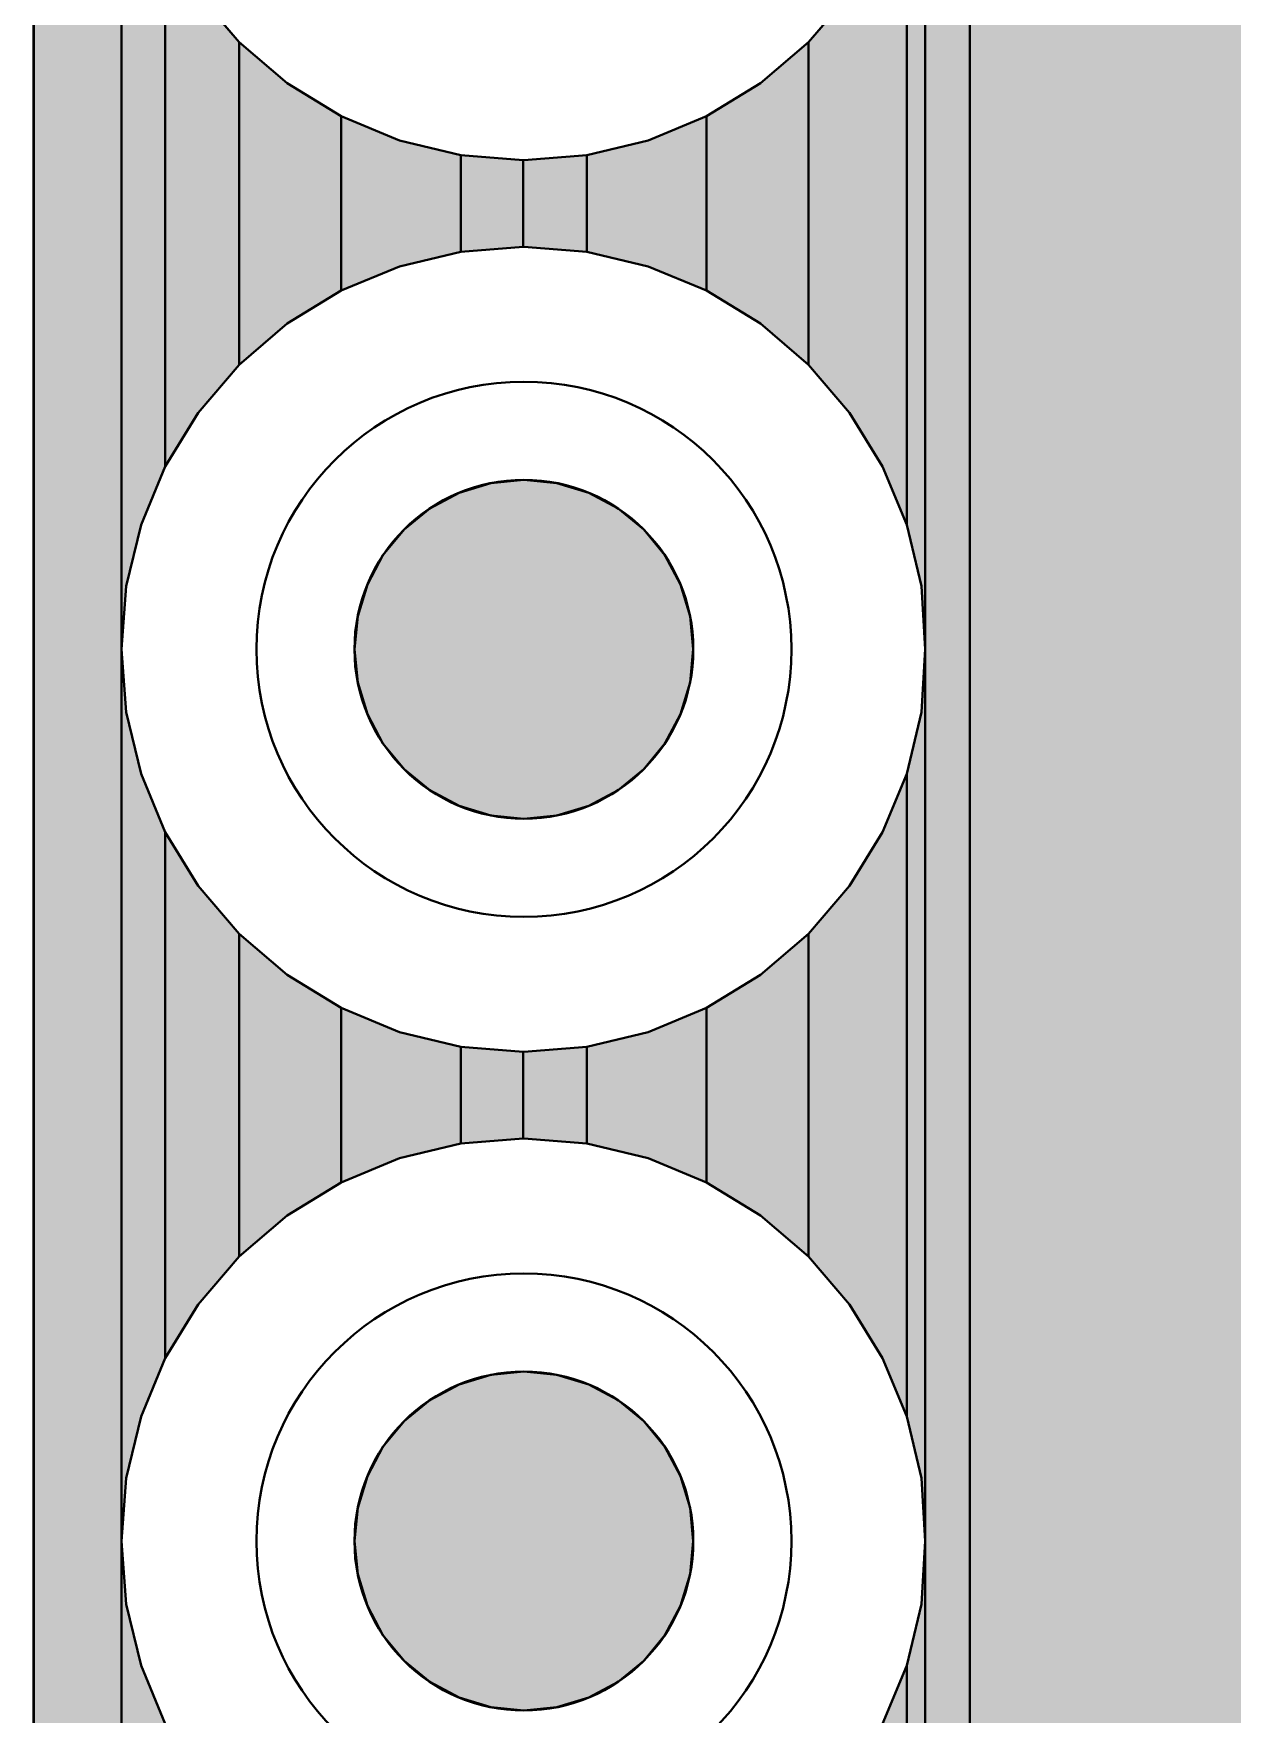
# Model space of a CAD drawing. Header units: millimetres. Extents: x 3.5 to 57, y 2.4 to 42.4.
# Drawn here: x 14.064 to 17.478, y 16.833 to 21.621 of the extents above; entities that cross this region are included whole.
import ezdxf

# ---------------------------------------------------------------- set-up
doc = ezdxf.new("R2010")
doc.units = ezdxf.units.MM
for name, color, linetype in [('bottom_copper', 7, 'Continuous'), ('bottom_silk', 7, 'Continuous'), ('drill_plated', 7, 'Continuous'), ('top_copper', 7, 'Continuous')]:
    doc.layers.add(name, color=color, linetype=linetype)

# ---------------------------------------------------------------- blocks, each defined once
blk = doc.blocks.new('Block6807')
at = {"layer": 'bottom_copper', "lineweight": 40}
for points in [[(9.5036, 0), (0.9636, 0), (0.9636, 38.9999), (9.5036, 38.9999), (9.5036, 0)], [(0.9636, 17.0753), (0.953, 17.2547), (0.911, 17.4296), (0.911, 19.261), (0.953, 19.4359), (0.9636, 19.6153), (0.9636, 17.0753)], [(0.911, 17.4296), (0.8422, 17.5958), (0.7482, 17.7492), (0.6313, 17.886), (0.6313, 18.8046), (0.7482, 18.9414), (0.8422, 19.0948), (0.911, 19.261), (0.911, 17.4296)], [(0.6313, 17.886), (0.4945, 18.0029), (0.3411, 18.0969), (0.3411, 18.5937), (0.4945, 18.6877), (0.6313, 18.8046), (0.6313, 17.886)], [(0.3411, 18.0969), (0.1749, 18.1657), (0, 18.2077), (0, 18.4829), (0.1749, 18.5249), (0.3411, 18.5937), (0.3411, 18.0969)], [(0, 18.2077), (-0.1794, 18.2218), (-0.1812, 18.2217), (-0.1812, 18.4689), (-0.1794, 18.4688), (0, 18.4829), (0, 18.2077)], [(0.9636, 14.5353), (0.953, 14.7147), (0.911, 14.8896), (0.911, 16.721), (0.953, 16.8959), (0.9636, 17.0753), (0.9636, 14.5353)], [(0.911, 14.8896), (0.8422, 15.0558), (0.7482, 15.2092), (0.6313, 15.346), (0.6313, 16.2646), (0.7482, 16.4014), (0.8422, 16.5548), (0.911, 16.721), (0.911, 14.8896)], [(0.6313, 15.346), (0.4945, 15.4629), (0.3411, 15.5569), (0.3411, 16.0537), (0.4945, 16.1477), (0.6313, 16.2646), (0.6313, 15.346)], [(0.3411, 15.5569), (0.1749, 15.6257), (0, 15.6677), (0, 15.9429), (0.1749, 15.9849), (0.3411, 16.0537), (0.3411, 15.5569)], [(0, 15.6677), (-0.1794, 15.6818), (-0.1812, 15.6817), (-0.1812, 15.9289), (-0.1794, 15.9288), (0, 15.9429), (0, 15.6677)], [(0.9636, 11.9953), (0.953, 12.1747), (0.911, 12.3496), (0.911, 14.181), (0.953, 14.3559), (0.9636, 14.5353), (0.9636, 11.9953)], [(0.911, 12.3496), (0.8422, 12.5158), (0.7482, 12.6692), (0.6313, 12.806), (0.6313, 13.7246), (0.7482, 13.8614), (0.8422, 14.0148), (0.911, 14.181), (0.911, 12.3496)]]:
    blk.add_hatch(color=7, dxfattribs=at).paths.add_polyline_path(points, flags=0)
at = {"layer": 'bottom_copper', "color": 7, "lineweight": 40}
for points in [[(9.5036, 0), (0.9636, 0), (0.9636, 38.9999), (9.5036, 38.9999), (9.5036, 0)], [(0.9636, 17.0753), (0.953, 17.2547), (0.911, 17.4296), (0.911, 19.261), (0.953, 19.4359), (0.9636, 19.6153), (0.9636, 17.0753)], [(0.911, 17.4296), (0.8422, 17.5958), (0.7482, 17.7492), (0.6313, 17.886), (0.6313, 18.8046), (0.7482, 18.9414), (0.8422, 19.0948), (0.911, 19.261), (0.911, 17.4296)], [(0.6313, 17.886), (0.4945, 18.0029), (0.3411, 18.0969), (0.3411, 18.5937), (0.4945, 18.6877), (0.6313, 18.8046), (0.6313, 17.886)], [(0.3411, 18.0969), (0.1749, 18.1657), (0, 18.2077), (0, 18.4829), (0.1749, 18.5249), (0.3411, 18.5937), (0.3411, 18.0969)], [(0, 18.2077), (-0.1794, 18.2218), (-0.1812, 18.2217), (-0.1812, 18.4689), (-0.1794, 18.4688), (0, 18.4829), (0, 18.2077)], [(0.9636, 14.5353), (0.953, 14.7147), (0.911, 14.8896), (0.911, 16.721), (0.953, 16.8959), (0.9636, 17.0753), (0.9636, 14.5353)], [(0.911, 14.8896), (0.8422, 15.0558), (0.7482, 15.2092), (0.6313, 15.346), (0.6313, 16.2646), (0.7482, 16.4014), (0.8422, 16.5548), (0.911, 16.721), (0.911, 14.8896)], [(0.6313, 15.346), (0.4945, 15.4629), (0.3411, 15.5569), (0.3411, 16.0537), (0.4945, 16.1477), (0.6313, 16.2646), (0.6313, 15.346)], [(0.3411, 15.5569), (0.1749, 15.6257), (0, 15.6677), (0, 15.9429), (0.1749, 15.9849), (0.3411, 16.0537), (0.3411, 15.5569)], [(0, 15.6677), (-0.1794, 15.6818), (-0.1812, 15.6817), (-0.1812, 15.9289), (-0.1794, 15.9288), (0, 15.9429), (0, 15.6677)], [(0.9636, 11.9953), (0.953, 12.1747), (0.911, 12.3496), (0.911, 14.181), (0.953, 14.3559), (0.9636, 14.5353), (0.9636, 11.9953)], [(0.911, 12.3496), (0.8422, 12.5158), (0.7482, 12.6692), (0.6313, 12.806), (0.6313, 13.7246), (0.7482, 13.8614), (0.8422, 14.0148), (0.911, 14.181), (0.911, 12.3496)]]:
    blk.add_lwpolyline(points, close=True, dxfattribs=at)
blk = doc.blocks.new('Block9329')
at = {"layer": 'bottom_copper', "lineweight": 40}
for points in [[(1.2141, 0), (0.9648, 0), (0.9648, 38.9999), (1.2141, 38.9999), (1.2141, 0)], [(0.9648, 0), (0.9636, 0), (0.9636, 36.618), (0.9648, 36.6333), (0.9648, 0)], [(1.339, 17.5958), (1.2702, 17.4296), (1.2282, 17.2547), (1.2141, 17.0753), (1.2141, 19.6153), (1.2282, 19.4359), (1.2702, 19.261), (1.339, 19.0948), (1.339, 17.5958)], [(1.5499, 17.886), (1.433, 17.7492), (1.339, 17.5958), (1.339, 19.0948), (1.433, 18.9414), (1.5499, 18.8046), (1.5499, 17.886)], [(1.8401, 18.0969), (1.6867, 18.0029), (1.5499, 17.886), (1.5499, 18.8046), (1.6867, 18.6877), (1.8401, 18.5937), (1.8401, 18.0969)], [(2.1812, 18.2077), (2.0063, 18.1657), (1.8401, 18.0969), (1.8401, 18.5937), (2.0063, 18.5249), (2.1812, 18.4829), (2.1812, 18.2077)], [(2.3588, 18.2217), (2.1812, 18.2077), (2.1812, 18.4829), (2.3588, 18.4689), (2.3588, 18.2217)], [(1.339, 15.0558), (1.2702, 14.8896), (1.2282, 14.7147), (1.2141, 14.5353), (1.2141, 17.0753), (1.2282, 16.8959), (1.2702, 16.721), (1.339, 16.5548), (1.339, 15.0558)], [(1.5499, 15.346), (1.433, 15.2092), (1.339, 15.0558), (1.339, 16.5548), (1.433, 16.4014), (1.5499, 16.2646), (1.5499, 15.346)], [(1.8401, 15.5569), (1.6867, 15.4629), (1.5499, 15.346), (1.5499, 16.2646), (1.6867, 16.1477), (1.8401, 16.0537), (1.8401, 15.5569)], [(2.1812, 15.6677), (2.0063, 15.6257), (1.8401, 15.5569), (1.8401, 16.0537), (2.0063, 15.9849), (2.1812, 15.9429), (2.1812, 15.6677)], [(2.3588, 15.6817), (2.1812, 15.6677), (2.1812, 15.9429), (2.3588, 15.9289), (2.3588, 15.6817)], [(1.339, 12.5158), (1.2702, 12.3496), (1.2282, 12.1747), (1.2141, 11.9953), (1.2141, 14.5353), (1.2282, 14.3559), (1.2702, 14.181), (1.339, 14.0148), (1.339, 12.5158)]]:
    blk.add_hatch(color=7, dxfattribs=at).paths.add_polyline_path(points, flags=0)
at = {"layer": 'bottom_copper', "color": 7, "lineweight": 40}
for points in [[(1.2141, 0), (0.9648, 0), (0.9648, 38.9999), (1.2141, 38.9999), (1.2141, 0)], [(0.9648, 0), (0.9636, 0), (0.9636, 36.618), (0.9648, 36.6333), (0.9648, 0)], [(1.339, 17.5958), (1.2702, 17.4296), (1.2282, 17.2547), (1.2141, 17.0753), (1.2141, 19.6153), (1.2282, 19.4359), (1.2702, 19.261), (1.339, 19.0948), (1.339, 17.5958)], [(1.5499, 17.886), (1.433, 17.7492), (1.339, 17.5958), (1.339, 19.0948), (1.433, 18.9414), (1.5499, 18.8046), (1.5499, 17.886)], [(1.8401, 18.0969), (1.6867, 18.0029), (1.5499, 17.886), (1.5499, 18.8046), (1.6867, 18.6877), (1.8401, 18.5937), (1.8401, 18.0969)], [(2.1812, 18.2077), (2.0063, 18.1657), (1.8401, 18.0969), (1.8401, 18.5937), (2.0063, 18.5249), (2.1812, 18.4829), (2.1812, 18.2077)], [(2.3588, 18.2217), (2.1812, 18.2077), (2.1812, 18.4829), (2.3588, 18.4689), (2.3588, 18.2217)], [(1.339, 15.0558), (1.2702, 14.8896), (1.2282, 14.7147), (1.2141, 14.5353), (1.2141, 17.0753), (1.2282, 16.8959), (1.2702, 16.721), (1.339, 16.5548), (1.339, 15.0558)], [(1.5499, 15.346), (1.433, 15.2092), (1.339, 15.0558), (1.339, 16.5548), (1.433, 16.4014), (1.5499, 16.2646), (1.5499, 15.346)], [(1.8401, 15.5569), (1.6867, 15.4629), (1.5499, 15.346), (1.5499, 16.2646), (1.6867, 16.1477), (1.8401, 16.0537), (1.8401, 15.5569)], [(2.1812, 15.6677), (2.0063, 15.6257), (1.8401, 15.5569), (1.8401, 16.0537), (2.0063, 15.9849), (2.1812, 15.9429), (2.1812, 15.6677)], [(2.3588, 15.6817), (2.1812, 15.6677), (2.1812, 15.9429), (2.3588, 15.9289), (2.3588, 15.6817)], [(1.339, 12.5158), (1.2702, 12.3496), (1.2282, 12.1747), (1.2141, 11.9953), (1.2141, 14.5353), (1.2282, 14.3559), (1.2702, 14.181), (1.339, 14.0148), (1.339, 12.5158)]]:
    blk.add_lwpolyline(points, close=True, dxfattribs=at)
blk = doc.blocks.new('Block28385')
at = {"layer": 'top_copper', "lineweight": 40}
for points in [[(9.5036, 0), (0.9636, 0), (0.9636, 38.9999), (9.5036, 38.9999), (9.5036, 0)], [(0.9636, 17.0753), (0.953, 17.2547), (0.911, 17.4296), (0.911, 19.261), (0.953, 19.4359), (0.9636, 19.6153), (0.9636, 17.0753)], [(0.911, 17.4296), (0.8422, 17.5958), (0.7482, 17.7492), (0.6313, 17.886), (0.6313, 18.8046), (0.7482, 18.9414), (0.8422, 19.0948), (0.911, 19.261), (0.911, 17.4296)], [(0.6313, 17.886), (0.4945, 18.0029), (0.3411, 18.0969), (0.3411, 18.5937), (0.4945, 18.6877), (0.6313, 18.8046), (0.6313, 17.886)], [(0.3411, 18.0969), (0.1749, 18.1657), (0, 18.2077), (0, 18.4829), (0.1749, 18.5249), (0.3411, 18.5937), (0.3411, 18.0969)], [(0, 18.2077), (-0.1794, 18.2218), (-0.1812, 18.2217), (-0.1812, 18.4689), (-0.1794, 18.4688), (0, 18.4829), (0, 18.2077)], [(0.9636, 14.5353), (0.953, 14.7147), (0.911, 14.8896), (0.911, 16.721), (0.953, 16.8959), (0.9636, 17.0753), (0.9636, 14.5353)], [(0.911, 14.8896), (0.8422, 15.0558), (0.7482, 15.2092), (0.6313, 15.346), (0.6313, 16.2646), (0.7482, 16.4014), (0.8422, 16.5548), (0.911, 16.721), (0.911, 14.8896)], [(0.6313, 15.346), (0.4945, 15.4629), (0.3411, 15.5569), (0.3411, 16.0537), (0.4945, 16.1477), (0.6313, 16.2646), (0.6313, 15.346)], [(0.3411, 15.5569), (0.1749, 15.6257), (0, 15.6677), (0, 15.9429), (0.1749, 15.9849), (0.3411, 16.0537), (0.3411, 15.5569)], [(0, 15.6677), (-0.1794, 15.6818), (-0.1812, 15.6817), (-0.1812, 15.9289), (-0.1794, 15.9288), (0, 15.9429), (0, 15.6677)], [(0.9636, 11.9953), (0.953, 12.1747), (0.911, 12.3496), (0.911, 14.181), (0.953, 14.3559), (0.9636, 14.5353), (0.9636, 11.9953)], [(0.911, 12.3496), (0.8422, 12.5158), (0.7482, 12.6692), (0.6313, 12.806), (0.6313, 13.7246), (0.7482, 13.8614), (0.8422, 14.0148), (0.911, 14.181), (0.911, 12.3496)]]:
    blk.add_hatch(color=7, dxfattribs=at).paths.add_polyline_path(points, flags=0)
at = {"layer": 'top_copper', "color": 7, "lineweight": 40}
for points in [[(9.5036, 0), (0.9636, 0), (0.9636, 38.9999), (9.5036, 38.9999), (9.5036, 0)], [(0.9636, 17.0753), (0.953, 17.2547), (0.911, 17.4296), (0.911, 19.261), (0.953, 19.4359), (0.9636, 19.6153), (0.9636, 17.0753)], [(0.911, 17.4296), (0.8422, 17.5958), (0.7482, 17.7492), (0.6313, 17.886), (0.6313, 18.8046), (0.7482, 18.9414), (0.8422, 19.0948), (0.911, 19.261), (0.911, 17.4296)], [(0.6313, 17.886), (0.4945, 18.0029), (0.3411, 18.0969), (0.3411, 18.5937), (0.4945, 18.6877), (0.6313, 18.8046), (0.6313, 17.886)], [(0.3411, 18.0969), (0.1749, 18.1657), (0, 18.2077), (0, 18.4829), (0.1749, 18.5249), (0.3411, 18.5937), (0.3411, 18.0969)], [(0, 18.2077), (-0.1794, 18.2218), (-0.1812, 18.2217), (-0.1812, 18.4689), (-0.1794, 18.4688), (0, 18.4829), (0, 18.2077)], [(0.9636, 14.5353), (0.953, 14.7147), (0.911, 14.8896), (0.911, 16.721), (0.953, 16.8959), (0.9636, 17.0753), (0.9636, 14.5353)], [(0.911, 14.8896), (0.8422, 15.0558), (0.7482, 15.2092), (0.6313, 15.346), (0.6313, 16.2646), (0.7482, 16.4014), (0.8422, 16.5548), (0.911, 16.721), (0.911, 14.8896)], [(0.6313, 15.346), (0.4945, 15.4629), (0.3411, 15.5569), (0.3411, 16.0537), (0.4945, 16.1477), (0.6313, 16.2646), (0.6313, 15.346)], [(0.3411, 15.5569), (0.1749, 15.6257), (0, 15.6677), (0, 15.9429), (0.1749, 15.9849), (0.3411, 16.0537), (0.3411, 15.5569)], [(0, 15.6677), (-0.1794, 15.6818), (-0.1812, 15.6817), (-0.1812, 15.9289), (-0.1794, 15.9288), (0, 15.9429), (0, 15.6677)], [(0.9636, 11.9953), (0.953, 12.1747), (0.911, 12.3496), (0.911, 14.181), (0.953, 14.3559), (0.9636, 14.5353), (0.9636, 11.9953)], [(0.911, 12.3496), (0.8422, 12.5158), (0.7482, 12.6692), (0.6313, 12.806), (0.6313, 13.7246), (0.7482, 13.8614), (0.8422, 14.0148), (0.911, 14.181), (0.911, 12.3496)]]:
    blk.add_lwpolyline(points, close=True, dxfattribs=at)
blk = doc.blocks.new('Block31291')
at = {"layer": 'top_copper', "lineweight": 40}
for points in [[(1.914, 0), (1.6647, 0), (1.6647, 38.9999), (1.914, 38.9999), (1.914, 0)], [(1.6647, 0), (1.6635, 0), (1.6635, 36.618), (1.6647, 36.6333), (1.6647, 0)], [(2.0389, 17.5958), (1.9701, 17.4296), (1.9281, 17.2547), (1.914, 17.0753), (1.914, 19.6153), (1.9281, 19.4359), (1.9701, 19.261), (2.0389, 19.0948), (2.0389, 17.5958)], [(2.2498, 17.886), (2.1329, 17.7492), (2.0389, 17.5958), (2.0389, 19.0948), (2.1329, 18.9414), (2.2498, 18.8046), (2.2498, 17.886)], [(2.54, 18.0969), (2.3866, 18.0029), (2.2498, 17.886), (2.2498, 18.8046), (2.3866, 18.6877), (2.54, 18.5937), (2.54, 18.0969)], [(2.8811, 18.2077), (2.7062, 18.1657), (2.54, 18.0969), (2.54, 18.5937), (2.7062, 18.5249), (2.8811, 18.4829), (2.8811, 18.2077)], [(3.0587, 18.2217), (2.8811, 18.2077), (2.8811, 18.4829), (3.0587, 18.4689), (3.0587, 18.2217)], [(2.0389, 15.0558), (1.9701, 14.8896), (1.9281, 14.7147), (1.914, 14.5353), (1.914, 17.0753), (1.9281, 16.8959), (1.9701, 16.721), (2.0389, 16.5548), (2.0389, 15.0558)], [(2.2498, 15.346), (2.1329, 15.2092), (2.0389, 15.0558), (2.0389, 16.5548), (2.1329, 16.4014), (2.2498, 16.2646), (2.2498, 15.346)], [(2.54, 15.5569), (2.3866, 15.4629), (2.2498, 15.346), (2.2498, 16.2646), (2.3866, 16.1477), (2.54, 16.0537), (2.54, 15.5569)], [(2.8811, 15.6677), (2.7062, 15.6257), (2.54, 15.5569), (2.54, 16.0537), (2.7062, 15.9849), (2.8811, 15.9429), (2.8811, 15.6677)], [(3.0587, 15.6817), (2.8811, 15.6677), (2.8811, 15.9429), (3.0587, 15.9289), (3.0587, 15.6817)], [(2.0389, 12.5158), (1.9701, 12.3496), (1.9281, 12.1747), (1.914, 11.9953), (1.914, 14.5353), (1.9281, 14.3559), (1.9701, 14.181), (2.0389, 14.0148), (2.0389, 12.5158)]]:
    blk.add_hatch(color=7, dxfattribs=at).paths.add_polyline_path(points, flags=0)
at = {"layer": 'top_copper', "color": 7, "lineweight": 40}
for points in [[(1.914, 0), (1.6647, 0), (1.6647, 38.9999), (1.914, 38.9999), (1.914, 0)], [(1.6647, 0), (1.6635, 0), (1.6635, 36.618), (1.6647, 36.6333), (1.6647, 0)], [(2.0389, 17.5958), (1.9701, 17.4296), (1.9281, 17.2547), (1.914, 17.0753), (1.914, 19.6153), (1.9281, 19.4359), (1.9701, 19.261), (2.0389, 19.0948), (2.0389, 17.5958)], [(2.2498, 17.886), (2.1329, 17.7492), (2.0389, 17.5958), (2.0389, 19.0948), (2.1329, 18.9414), (2.2498, 18.8046), (2.2498, 17.886)], [(2.54, 18.0969), (2.3866, 18.0029), (2.2498, 17.886), (2.2498, 18.8046), (2.3866, 18.6877), (2.54, 18.5937), (2.54, 18.0969)], [(2.8811, 18.2077), (2.7062, 18.1657), (2.54, 18.0969), (2.54, 18.5937), (2.7062, 18.5249), (2.8811, 18.4829), (2.8811, 18.2077)], [(3.0587, 18.2217), (2.8811, 18.2077), (2.8811, 18.4829), (3.0587, 18.4689), (3.0587, 18.2217)], [(2.0389, 15.0558), (1.9701, 14.8896), (1.9281, 14.7147), (1.914, 14.5353), (1.914, 17.0753), (1.9281, 16.8959), (1.9701, 16.721), (2.0389, 16.5548), (2.0389, 15.0558)], [(2.2498, 15.346), (2.1329, 15.2092), (2.0389, 15.0558), (2.0389, 16.5548), (2.1329, 16.4014), (2.2498, 16.2646), (2.2498, 15.346)], [(2.54, 15.5569), (2.3866, 15.4629), (2.2498, 15.346), (2.2498, 16.2646), (2.3866, 16.1477), (2.54, 16.0537), (2.54, 15.5569)], [(2.8811, 15.6677), (2.7062, 15.6257), (2.54, 15.5569), (2.54, 16.0537), (2.7062, 15.9849), (2.8811, 15.9429), (2.8811, 15.6677)], [(3.0587, 15.6817), (2.8811, 15.6677), (2.8811, 15.9429), (3.0587, 15.9289), (3.0587, 15.6817)], [(2.0389, 12.5158), (1.9701, 12.3496), (1.9281, 12.1747), (1.914, 11.9953), (1.914, 14.5353), (1.9281, 14.3559), (1.9701, 14.181), (2.0389, 14.0148), (2.0389, 12.5158)]]:
    blk.add_lwpolyline(points, close=True, dxfattribs=at)

msp = doc.modelspace()

# ---------------------------------------------------------------- hatches: boundary and pattern name
at = {"layer": 'bottom_copper', "lineweight": 40}
for points in [[(15.9336, 19.7729), (15.9062, 19.6824), (15.8616, 19.599), (15.8015, 19.5259), (15.7284, 19.4658), (15.645, 19.4212), (15.5545, 19.3938), (15.4603, 19.3845), (15.3661, 19.3938), (15.2756, 19.4212), (15.1922, 19.4658), (15.1191, 19.5259), (15.059, 19.599), (15.0144, 19.6824), (14.987, 19.7729), (14.9777, 19.8671), (14.987, 19.9613), (15.0144, 20.0518), (15.059, 20.1352), (15.1191, 20.2083), (15.1922, 20.2684), (15.2756, 20.313), (15.3661, 20.3404), (15.4603, 20.3497), (15.5545, 20.3404), (15.645, 20.313), (15.7284, 20.2684), (15.8015, 20.2083), (15.8616, 20.1352), (15.9062, 20.0518), (15.9336, 19.9613), (15.9429, 19.8671), (15.9336, 19.7729)], [(15.9336, 17.2329), (15.9062, 17.1424), (15.8616, 17.059), (15.8015, 16.9859), (15.7284, 16.9258), (15.645, 16.8812), (15.5545, 16.8538), (15.4603, 16.8445), (15.3661, 16.8538), (15.2756, 16.8812), (15.1922, 16.9258), (15.1191, 16.9859), (15.059, 17.059), (15.0144, 17.1424), (14.987, 17.2329), (14.9777, 17.3271), (14.987, 17.4213), (15.0144, 17.5118), (15.059, 17.5952), (15.1191, 17.6683), (15.1922, 17.7284), (15.2756, 17.773), (15.3661, 17.8004), (15.4603, 17.8097), (15.5545, 17.8004), (15.645, 17.773), (15.7284, 17.7284), (15.8015, 17.6683), (15.8616, 17.5952), (15.9062, 17.5118), (15.9336, 17.4213), (15.9429, 17.3271), (15.9336, 17.2329)]]:
    msp.add_hatch(color=7, dxfattribs=at).paths.add_polyline_path(points, flags=0)
at = {"layer": 'drill_plated', "lineweight": 40}
for points in [[(15.9336, 19.7729), (15.9062, 19.6824), (15.8616, 19.599), (15.8015, 19.5259), (15.7284, 19.4658), (15.645, 19.4212), (15.5545, 19.3938), (15.4603, 19.3845), (15.3661, 19.3938), (15.2756, 19.4212), (15.1922, 19.4658), (15.1191, 19.5259), (15.059, 19.599), (15.0144, 19.6824), (14.987, 19.7729), (14.9777, 19.8671), (14.987, 19.9613), (15.0144, 20.0518), (15.059, 20.1352), (15.1191, 20.2083), (15.1922, 20.2684), (15.2756, 20.313), (15.3661, 20.3404), (15.4603, 20.3497), (15.5545, 20.3404), (15.645, 20.313), (15.7284, 20.2684), (15.8015, 20.2083), (15.8616, 20.1352), (15.9062, 20.0518), (15.9336, 19.9613), (15.9429, 19.8671), (15.9336, 19.7729)], [(15.9336, 17.2329), (15.9062, 17.1424), (15.8616, 17.059), (15.8015, 16.9859), (15.7284, 16.9258), (15.645, 16.8812), (15.5545, 16.8538), (15.4603, 16.8445), (15.3661, 16.8538), (15.2756, 16.8812), (15.1922, 16.9258), (15.1191, 16.9859), (15.059, 17.059), (15.0144, 17.1424), (14.987, 17.2329), (14.9777, 17.3271), (14.987, 17.4213), (15.0144, 17.5118), (15.059, 17.5952), (15.1191, 17.6683), (15.1922, 17.7284), (15.2756, 17.773), (15.3661, 17.8004), (15.4603, 17.8097), (15.5545, 17.8004), (15.645, 17.773), (15.7284, 17.7284), (15.8015, 17.6683), (15.8616, 17.5952), (15.9062, 17.5118), (15.9336, 17.4213), (15.9429, 17.3271), (15.9336, 17.2329)]]:
    msp.add_hatch(color=7, dxfattribs=at).paths.add_polyline_path(points, flags=0)
at = {"layer": 'top_copper', "lineweight": 40}
for points in [[(15.9336, 19.7729), (15.9062, 19.6824), (15.8616, 19.599), (15.8015, 19.5259), (15.7284, 19.4658), (15.645, 19.4212), (15.5545, 19.3938), (15.4603, 19.3845), (15.3661, 19.3938), (15.2756, 19.4212), (15.1922, 19.4658), (15.1191, 19.5259), (15.059, 19.599), (15.0144, 19.6824), (14.987, 19.7729), (14.9777, 19.8671), (14.987, 19.9613), (15.0144, 20.0518), (15.059, 20.1352), (15.1191, 20.2083), (15.1922, 20.2684), (15.2756, 20.313), (15.3661, 20.3404), (15.4603, 20.3497), (15.5545, 20.3404), (15.645, 20.313), (15.7284, 20.2684), (15.8015, 20.2083), (15.8616, 20.1352), (15.9062, 20.0518), (15.9336, 19.9613), (15.9429, 19.8671), (15.9336, 19.7729)], [(15.9336, 17.2329), (15.9062, 17.1424), (15.8616, 17.059), (15.8015, 16.9859), (15.7284, 16.9258), (15.645, 16.8812), (15.5545, 16.8538), (15.4603, 16.8445), (15.3661, 16.8538), (15.2756, 16.8812), (15.1922, 16.9258), (15.1191, 16.9859), (15.059, 17.059), (15.0144, 17.1424), (14.987, 17.2329), (14.9777, 17.3271), (14.987, 17.4213), (15.0144, 17.5118), (15.059, 17.5952), (15.1191, 17.6683), (15.1922, 17.7284), (15.2756, 17.773), (15.3661, 17.8004), (15.4603, 17.8097), (15.5545, 17.8004), (15.645, 17.773), (15.7284, 17.7284), (15.8015, 17.6683), (15.8616, 17.5952), (15.9062, 17.5118), (15.9336, 17.4213), (15.9429, 17.3271), (15.9336, 17.2329)]]:
    msp.add_hatch(color=7, dxfattribs=at).paths.add_polyline_path(points, flags=0)

# ---------------------------------------------------------------- linework, layer by layer
at = {"layer": 'bottom_copper', "color": 7, "lineweight": 40}
for p, q in [((14.5327, 21.7332), (14.6496, 21.5964)), ((16.271, 21.5964), (16.3879, 21.7332)), ((14.6496, 21.5964), (14.7864, 21.4795)), ((16.1342, 21.4795), (16.271, 21.5964)), ((14.7864, 21.4795), (14.9398, 21.3855)), ((15.9808, 21.3855), (16.1342, 21.4795)), ((14.9398, 21.3855), (15.106, 21.3167)), ((15.8146, 21.3167), (15.9808, 21.3855)), ((15.106, 21.3167), (15.2809, 21.2747)), ((15.6397, 21.2747), (15.8146, 21.3167)), ((15.2809, 21.2747), (15.4585, 21.2607)), ((15.4585, 21.0135), (15.4585, 21.2607)), ((15.4585, 21.2607), (15.4603, 21.2606)), ((15.4585, 21.2607), (15.4585, 21.0135)), ((15.4603, 21.2606), (15.6397, 21.2747)), ((15.2809, 20.9995), (15.106, 20.9575)), ((15.4585, 21.0135), (15.2809, 20.9995)), ((15.4603, 21.0136), (15.4585, 21.0135)), ((15.6397, 20.9995), (15.4603, 21.0136)), ((15.8146, 20.9575), (15.6397, 20.9995)), ((15.106, 20.9575), (14.9398, 20.8887)), ((15.9808, 20.8887), (15.8146, 20.9575)), ((14.9398, 20.8887), (14.7864, 20.7947)), ((16.1342, 20.7947), (15.9808, 20.8887)), ((14.7864, 20.7947), (14.6496, 20.6778)), ((16.271, 20.6778), (16.1342, 20.7947)), ((14.6496, 20.6778), (14.5327, 20.541)), ((16.3879, 20.541), (16.271, 20.6778)), ((14.5327, 20.541), (14.4387, 20.3876)), ((16.4819, 20.3876), (16.3879, 20.541)), ((14.4387, 20.3876), (14.3699, 20.2214)), ((16.5507, 20.2214), (16.4819, 20.3876)), ((14.3699, 20.2214), (14.3279, 20.0465)), ((16.5927, 20.0465), (16.5507, 20.2214)), ((14.3279, 20.0465), (14.3138, 19.8671)), ((16.6033, 19.8671), (16.5927, 20.0465)), ((14.3138, 19.8671), (14.3279, 19.6877)), ((16.5927, 19.6877), (16.6033, 19.8671)), ((14.3279, 19.6877), (14.3699, 19.5128)), ((16.5507, 19.5128), (16.5927, 19.6877)), ((14.3699, 19.5128), (14.4387, 19.3466)), ((16.4819, 19.3466), (16.5507, 19.5128)), ((14.4387, 19.3466), (14.5327, 19.1932)), ((16.3879, 19.1932), (16.4819, 19.3466)), ((14.5327, 19.1932), (14.6496, 19.0564)), ((16.271, 19.0564), (16.3879, 19.1932)), ((14.6496, 19.0564), (14.7864, 18.9395)), ((16.1342, 18.9395), (16.271, 19.0564)), ((14.7864, 18.9395), (14.9398, 18.8455)), ((15.9808, 18.8455), (16.1342, 18.9395)), ((14.9398, 18.8455), (15.106, 18.7767)), ((15.8146, 18.7767), (15.9808, 18.8455)), ((15.106, 18.7767), (15.2809, 18.7347)), ((15.6397, 18.7347), (15.8146, 18.7767)), ((15.2809, 18.7347), (15.4585, 18.7207)), ((15.4585, 18.4735), (15.4585, 18.7207)), ((15.4585, 18.7207), (15.4603, 18.7206)), ((15.4585, 18.7207), (15.4585, 18.4735)), ((15.4603, 18.7206), (15.6397, 18.7347)), ((15.2809, 18.4595), (15.106, 18.4175)), ((15.4585, 18.4735), (15.2809, 18.4595)), ((15.4603, 18.4736), (15.4585, 18.4735)), ((15.6397, 18.4595), (15.4603, 18.4736)), ((15.8146, 18.4175), (15.6397, 18.4595)), ((15.106, 18.4175), (14.9398, 18.3487)), ((15.9808, 18.3487), (15.8146, 18.4175)), ((14.9398, 18.3487), (14.7864, 18.2547)), ((16.1342, 18.2547), (15.9808, 18.3487)), ((14.7864, 18.2547), (14.6496, 18.1378)), ((16.271, 18.1378), (16.1342, 18.2547)), ((14.6496, 18.1378), (14.5327, 18.001)), ((16.3879, 18.001), (16.271, 18.1378)), ((14.5327, 18.001), (14.4387, 17.8476)), ((16.4819, 17.8476), (16.3879, 18.001)), ((14.4387, 17.8476), (14.3699, 17.6814)), ((16.5507, 17.6814), (16.4819, 17.8476)), ((14.3699, 17.6814), (14.3279, 17.5065)), ((16.5927, 17.5065), (16.5507, 17.6814)), ((14.3279, 17.5065), (14.3138, 17.3271)), ((16.6033, 17.3271), (16.5927, 17.5065)), ((14.3138, 17.3271), (14.3279, 17.1477)), ((16.5927, 17.1477), (16.6033, 17.3271)), ((14.3279, 17.1477), (14.3699, 16.9728)), ((16.5507, 16.9728), (16.5927, 17.1477)), ((14.3699, 16.9728), (14.4387, 16.8066)), ((16.4819, 16.8066), (16.5507, 16.9728))]:
    msp.add_line(p, q, dxfattribs=at)
for points in [[(15.9336, 19.7729), (15.9062, 19.6824), (15.8616, 19.599), (15.8015, 19.5259), (15.7284, 19.4658), (15.645, 19.4212), (15.5545, 19.3938), (15.4603, 19.3845), (15.3661, 19.3938), (15.2756, 19.4212), (15.1922, 19.4658), (15.1191, 19.5259), (15.059, 19.599), (15.0144, 19.6824), (14.987, 19.7729), (14.9777, 19.8671), (14.987, 19.9613), (15.0144, 20.0518), (15.059, 20.1352), (15.1191, 20.2083), (15.1922, 20.2684), (15.2756, 20.313), (15.3661, 20.3404), (15.4603, 20.3497), (15.5545, 20.3404), (15.645, 20.313), (15.7284, 20.2684), (15.8015, 20.2083), (15.8616, 20.1352), (15.9062, 20.0518), (15.9336, 19.9613), (15.9429, 19.8671), (15.9336, 19.7729)], [(15.9336, 17.2329), (15.9062, 17.1424), (15.8616, 17.059), (15.8015, 16.9859), (15.7284, 16.9258), (15.645, 16.8812), (15.5545, 16.8538), (15.4603, 16.8445), (15.3661, 16.8538), (15.2756, 16.8812), (15.1922, 16.9258), (15.1191, 16.9859), (15.059, 17.059), (15.0144, 17.1424), (14.987, 17.2329), (14.9777, 17.3271), (14.987, 17.4213), (15.0144, 17.5118), (15.059, 17.5952), (15.1191, 17.6683), (15.1922, 17.7284), (15.2756, 17.773), (15.3661, 17.8004), (15.4603, 17.8097), (15.5545, 17.8004), (15.645, 17.773), (15.7284, 17.7284), (15.8015, 17.6683), (15.8616, 17.5952), (15.9062, 17.5118), (15.9336, 17.4213), (15.9429, 17.3271), (15.9336, 17.2329)]]:
    msp.add_lwpolyline(points, close=True, dxfattribs=at)
for centre, major_axis in [((15.4603, 19.8671), (0.762, 0)), ((15.4603, 19.8671), (0.4826, 0)), ((15.4603, 17.3271), (0.762, 0)), ((15.4603, 17.3271), (0.4826, 0))]:
    msp.add_ellipse(centre, major_axis=major_axis, ratio=1, dxfattribs=at)
at = {"layer": 'bottom_silk', "color": 7, "lineweight": 40}
msp.add_line((16.7303, 3.3571), (16.7303, 41.4571), dxfattribs=at)
at = {"layer": 'drill_plated', "color": 7, "lineweight": 40}
for points in [[(15.9336, 19.7729), (15.9062, 19.6824), (15.8616, 19.599), (15.8015, 19.5259), (15.7284, 19.4658), (15.645, 19.4212), (15.5545, 19.3938), (15.4603, 19.3845), (15.3661, 19.3938), (15.2756, 19.4212), (15.1922, 19.4658), (15.1191, 19.5259), (15.059, 19.599), (15.0144, 19.6824), (14.987, 19.7729), (14.9777, 19.8671), (14.987, 19.9613), (15.0144, 20.0518), (15.059, 20.1352), (15.1191, 20.2083), (15.1922, 20.2684), (15.2756, 20.313), (15.3661, 20.3404), (15.4603, 20.3497), (15.5545, 20.3404), (15.645, 20.313), (15.7284, 20.2684), (15.8015, 20.2083), (15.8616, 20.1352), (15.9062, 20.0518), (15.9336, 19.9613), (15.9429, 19.8671), (15.9336, 19.7729)], [(15.9336, 17.2329), (15.9062, 17.1424), (15.8616, 17.059), (15.8015, 16.9859), (15.7284, 16.9258), (15.645, 16.8812), (15.5545, 16.8538), (15.4603, 16.8445), (15.3661, 16.8538), (15.2756, 16.8812), (15.1922, 16.9258), (15.1191, 16.9859), (15.059, 17.059), (15.0144, 17.1424), (14.987, 17.2329), (14.9777, 17.3271), (14.987, 17.4213), (15.0144, 17.5118), (15.059, 17.5952), (15.1191, 17.6683), (15.1922, 17.7284), (15.2756, 17.773), (15.3661, 17.8004), (15.4603, 17.8097), (15.5545, 17.8004), (15.645, 17.773), (15.7284, 17.7284), (15.8015, 17.6683), (15.8616, 17.5952), (15.9062, 17.5118), (15.9336, 17.4213), (15.9429, 17.3271), (15.9336, 17.2329)]]:
    msp.add_lwpolyline(points, close=True, dxfattribs=at)
for centre in [(15.4603, 19.8671), (15.4603, 17.3271)]:
    msp.add_ellipse(centre, major_axis=(0.4826, 0), ratio=1, dxfattribs=at)
at = {"layer": 'top_copper', "color": 7, "lineweight": 40}
for p, q in [((14.5327, 21.7332), (14.6496, 21.5964)), ((16.271, 21.5964), (16.3879, 21.7332)), ((14.6496, 21.5964), (14.7864, 21.4795)), ((16.1342, 21.4795), (16.271, 21.5964)), ((14.7864, 21.4795), (14.9398, 21.3855)), ((15.9808, 21.3855), (16.1342, 21.4795)), ((14.9398, 21.3855), (15.106, 21.3167)), ((15.8146, 21.3167), (15.9808, 21.3855)), ((15.106, 21.3167), (15.2809, 21.2747)), ((15.6397, 21.2747), (15.8146, 21.3167)), ((15.2809, 21.2747), (15.4585, 21.2607)), ((15.4585, 21.0135), (15.4585, 21.2607)), ((15.4585, 21.2607), (15.4603, 21.2606)), ((15.4585, 21.2607), (15.4585, 21.0135)), ((15.4603, 21.2606), (15.6397, 21.2747)), ((15.2809, 20.9995), (15.106, 20.9575)), ((15.4585, 21.0135), (15.2809, 20.9995)), ((15.4603, 21.0136), (15.4585, 21.0135)), ((15.6397, 20.9995), (15.4603, 21.0136)), ((15.8146, 20.9575), (15.6397, 20.9995)), ((15.106, 20.9575), (14.9398, 20.8887)), ((15.9808, 20.8887), (15.8146, 20.9575)), ((14.9398, 20.8887), (14.7864, 20.7947)), ((16.1342, 20.7947), (15.9808, 20.8887)), ((14.7864, 20.7947), (14.6496, 20.6778)), ((16.271, 20.6778), (16.1342, 20.7947)), ((14.6496, 20.6778), (14.5327, 20.541)), ((16.3879, 20.541), (16.271, 20.6778)), ((14.5327, 20.541), (14.4387, 20.3876)), ((16.4819, 20.3876), (16.3879, 20.541)), ((14.4387, 20.3876), (14.3699, 20.2214)), ((16.5507, 20.2214), (16.4819, 20.3876)), ((14.3699, 20.2214), (14.3279, 20.0465)), ((16.5927, 20.0465), (16.5507, 20.2214)), ((14.3279, 20.0465), (14.3138, 19.8671)), ((16.6033, 19.8671), (16.5927, 20.0465)), ((14.3138, 19.8671), (14.3279, 19.6877)), ((16.5927, 19.6877), (16.6033, 19.8671)), ((14.3279, 19.6877), (14.3699, 19.5128)), ((16.5507, 19.5128), (16.5927, 19.6877)), ((14.3699, 19.5128), (14.4387, 19.3466)), ((16.4819, 19.3466), (16.5507, 19.5128)), ((14.4387, 19.3466), (14.5327, 19.1932)), ((16.3879, 19.1932), (16.4819, 19.3466)), ((14.5327, 19.1932), (14.6496, 19.0564)), ((16.271, 19.0564), (16.3879, 19.1932)), ((14.6496, 19.0564), (14.7864, 18.9395)), ((16.1342, 18.9395), (16.271, 19.0564)), ((14.7864, 18.9395), (14.9398, 18.8455)), ((15.9808, 18.8455), (16.1342, 18.9395)), ((14.9398, 18.8455), (15.106, 18.7767)), ((15.8146, 18.7767), (15.9808, 18.8455)), ((15.106, 18.7767), (15.2809, 18.7347)), ((15.6397, 18.7347), (15.8146, 18.7767)), ((15.2809, 18.7347), (15.4585, 18.7207)), ((15.4585, 18.4735), (15.4585, 18.7207)), ((15.4585, 18.7207), (15.4603, 18.7206)), ((15.4585, 18.7207), (15.4585, 18.4735)), ((15.4603, 18.7206), (15.6397, 18.7347)), ((15.2809, 18.4595), (15.106, 18.4175)), ((15.4585, 18.4735), (15.2809, 18.4595)), ((15.4603, 18.4736), (15.4585, 18.4735)), ((15.6397, 18.4595), (15.4603, 18.4736)), ((15.8146, 18.4175), (15.6397, 18.4595)), ((15.106, 18.4175), (14.9398, 18.3487)), ((15.9808, 18.3487), (15.8146, 18.4175)), ((14.9398, 18.3487), (14.7864, 18.2547)), ((16.1342, 18.2547), (15.9808, 18.3487)), ((14.7864, 18.2547), (14.6496, 18.1378)), ((16.271, 18.1378), (16.1342, 18.2547)), ((14.6496, 18.1378), (14.5327, 18.001)), ((16.3879, 18.001), (16.271, 18.1378)), ((14.5327, 18.001), (14.4387, 17.8476)), ((16.4819, 17.8476), (16.3879, 18.001)), ((14.4387, 17.8476), (14.3699, 17.6814)), ((16.5507, 17.6814), (16.4819, 17.8476)), ((14.3699, 17.6814), (14.3279, 17.5065)), ((16.5927, 17.5065), (16.5507, 17.6814)), ((14.3279, 17.5065), (14.3138, 17.3271)), ((16.6033, 17.3271), (16.5927, 17.5065)), ((14.3138, 17.3271), (14.3279, 17.1477)), ((16.5927, 17.1477), (16.6033, 17.3271)), ((14.3279, 17.1477), (14.3699, 16.9728)), ((16.5507, 16.9728), (16.5927, 17.1477)), ((14.3699, 16.9728), (14.4387, 16.8066)), ((16.4819, 16.8066), (16.5507, 16.9728))]:
    msp.add_line(p, q, dxfattribs=at)
for points in [[(15.9336, 19.7729), (15.9062, 19.6824), (15.8616, 19.599), (15.8015, 19.5259), (15.7284, 19.4658), (15.645, 19.4212), (15.5545, 19.3938), (15.4603, 19.3845), (15.3661, 19.3938), (15.2756, 19.4212), (15.1922, 19.4658), (15.1191, 19.5259), (15.059, 19.599), (15.0144, 19.6824), (14.987, 19.7729), (14.9777, 19.8671), (14.987, 19.9613), (15.0144, 20.0518), (15.059, 20.1352), (15.1191, 20.2083), (15.1922, 20.2684), (15.2756, 20.313), (15.3661, 20.3404), (15.4603, 20.3497), (15.5545, 20.3404), (15.645, 20.313), (15.7284, 20.2684), (15.8015, 20.2083), (15.8616, 20.1352), (15.9062, 20.0518), (15.9336, 19.9613), (15.9429, 19.8671), (15.9336, 19.7729)], [(15.9336, 17.2329), (15.9062, 17.1424), (15.8616, 17.059), (15.8015, 16.9859), (15.7284, 16.9258), (15.645, 16.8812), (15.5545, 16.8538), (15.4603, 16.8445), (15.3661, 16.8538), (15.2756, 16.8812), (15.1922, 16.9258), (15.1191, 16.9859), (15.059, 17.059), (15.0144, 17.1424), (14.987, 17.2329), (14.9777, 17.3271), (14.987, 17.4213), (15.0144, 17.5118), (15.059, 17.5952), (15.1191, 17.6683), (15.1922, 17.7284), (15.2756, 17.773), (15.3661, 17.8004), (15.4603, 17.8097), (15.5545, 17.8004), (15.645, 17.773), (15.7284, 17.7284), (15.8015, 17.6683), (15.8616, 17.5952), (15.9062, 17.5118), (15.9336, 17.4213), (15.9429, 17.3271), (15.9336, 17.2329)]]:
    msp.add_lwpolyline(points, close=True, dxfattribs=at)
for centre, major_axis in [((15.4603, 19.8671), (0.762, 0)), ((15.4603, 19.8671), (0.4826, 0)), ((15.4603, 17.3271), (0.762, 0)), ((15.4603, 17.3271), (0.4826, 0))]:
    msp.add_ellipse(centre, major_axis=major_axis, ratio=1, dxfattribs=at)

# ---------------------------------------------------------------- block references
at = {"layer": 'bottom_copper'}
for name, p in [('Block9329', (13.0997, 2.7918)), ('Block6807', (15.6397, 2.7918))]:
    msp.add_blockref(name, p, dxfattribs=at)
at = {"layer": 'top_copper'}
for name, p in [('Block31291', (12.3998, 2.7918)), ('Block28385', (15.6397, 2.7918))]:
    msp.add_blockref(name, p, dxfattribs=at)

doc.saveas('drawing.dxf')
